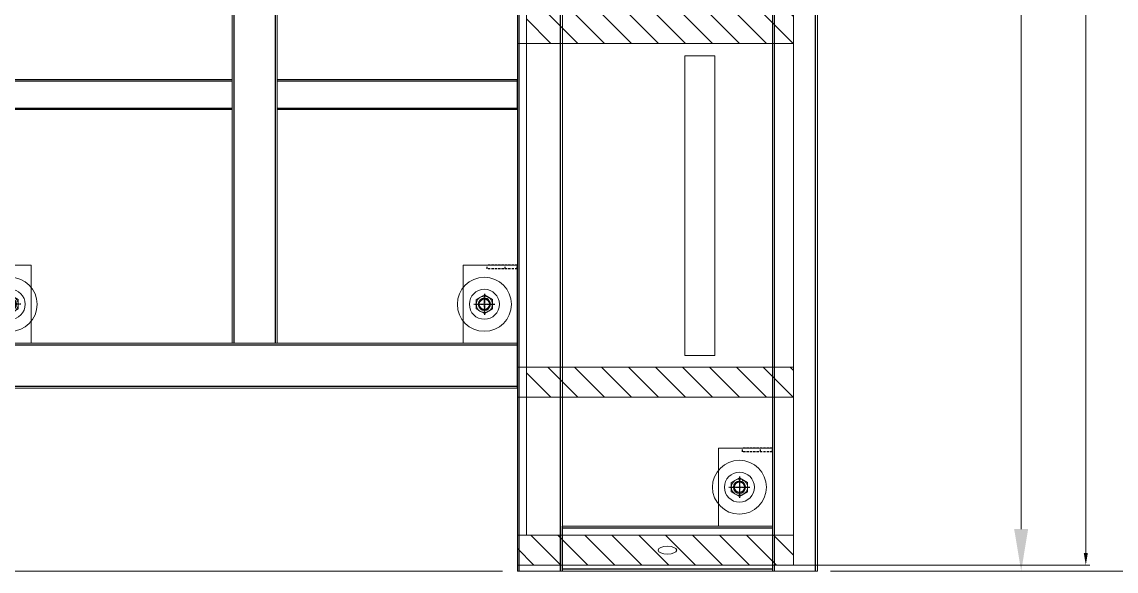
# Model space of a CAD drawing. Header units: millimetres. Extents: x -32759 to 129432, y 390 to 54305.
# Drawn here: x 11302 to 13125, y 23082 to 23998 of the extents above; entities that cross this region are included whole.
import ezdxf

# ---------------------------------------------------------------- set-up
doc = ezdxf.new("R2010")
doc.units = ezdxf.units.MM
for name, pattern in [('AM_ISO08W050', [18, 12, -1.5, 3, -1.5]), ('CENTER', [2, 1.25, -0.25, 0.25, -0.25]), ('DASHED2', [0.375, 0.25, -0.125]), ('HIDDEN', [0.375, 0.25, -0.125])]:
    doc.linetypes.add(name, pattern=pattern)
doc.layers.add('_BODY', color=7, linetype='Continuous', lineweight=13)
for name, color, linetype in [('BOM-UDEF', 3, 'Continuous'), ('CL', 1, 'CENTER'), ('FL', 3, 'Continuous'), ('H', 2, 'HIDDEN'), ('HL', 2, 'HIDDEN'), ('RD', 5, 'Continuous')]:
    doc.layers.add(name, color=color, linetype=linetype)
doc.styles.add('ROAMNS', font='romans.shx', dxfattribs={"width": 0.8, "bigfont": 'whgtxt.shx'})
doc.styles.get("Standard").update_dxf_attribs({"font": 'arial.ttf'})
doc.dimstyles.new('10 한덕_도면칫수', dxfattribs={"dimscale": 10, "dimtxt": 3.3, "dimasz": 2, "dimexe": 0.65, "dimexo": 1.25, "dimgap": 1, "dimtad": 1, "dimdsep": 46, "dimtxsty": 'ROAMNS', "dimcen": 0, "dimclrd": 7, "dimclre": 7, "dimclrt": 2, "dimadec": 0, "dimazin": 2, "dimtp": 0.1, "dimtm": 0.1, "dimtfac": 0.71, "dimtmove": 0, "dimatfit": 3, "dimfxl": 1, "dimlwd": -1, "dimlwe": -1, "dimarcsym": 1})
doc.dimstyles.new('20 작은 한덕_도면칫수', dxfattribs={"dimscale": 20, "dimtxt": 3.3, "dimasz": 3.5, "dimexe": 0.65, "dimexo": 1.25, "dimgap": 1, "dimtad": 1, "dimdec": 0, "dimdsep": 46, "dimtxsty": 'ROAMNS', "dimcen": 0, "dimclrd": 7, "dimclre": 7, "dimclrt": 2, "dimadec": 0, "dimazin": 2, "dimtp": 0.1, "dimtm": 0.1, "dimtfac": 0.71, "dimtdec": 0, "dimtmove": 0, "dimatfit": 3, "dimfxl": 1, "dimlwd": -1, "dimlwe": -1, "dimarcsym": 1})
doc.dimstyles.new('AM_ISO$0', dxfattribs={"dimtxt": 3.5, "dimasz": 3.5, "dimexe": 1, "dimexo": 1, "dimgap": 1.5, "dimtad": 1, "dimdsep": 46, "dimtxsty": 'Standard', "dimcen": 0, "dimclrd": 256, "dimclre": 256, "dimclrt": 2, "dimadec": 0, "dimazin": 2, "dimtp": 0.1, "dimtm": 0.1, "dimtfac": 0.71, "dimtdec": 3, "dimtmove": 0, "dimatfit": 3, "dimfxl": 1, "dimlwd": -1, "dimlwe": -1, "dimarcsym": 1})

# ---------------------------------------------------------------- blocks, each defined once
blk = doc.blocks.new('*D1577')
at = {"color": 7, "linetype": 'ByBlock', "transparency": 16777216}
for p, q in [((258796.3, 136106.9), (258579.6, 136106.9)), ((258592.6, 136036.9), (258592.6, 135871.9)), ((260446.3, 135801.9), (258579.6, 135801.9))]:
    blk.add_line(p, q, dxfattribs=at)
at = {"color": 7, "transparency": 16777216}
for points in [[(258580.9, 136036.9), (258604.3, 136036.9), (258592.6, 136106.9)], [(258580.9, 135871.9), (258604.3, 135871.9), (258592.6, 135801.9)]]:
    blk.add_solid(points, dxfattribs=at)
at = {"layer": 'Defpoints', "color": 0, "transparency": 16777216}
for p in [(258821.3, 136106.9), (258592.6, 135801.9), (260471.3, 135801.9)]:
    blk.add_point(p, dxfattribs=at)
at = {"color": 2, "transparency": 16777216, "insert": (258539.6, 135954.4), "char_height": 66, "attachment_point": 5, "rotation": 90, "style": 'ROAMNS'}
blk.add_mtext('305', dxfattribs=at)
blk = doc.blocks.new('yiiyik')
at = {"ltscale": 0.5}
for p, q in [((205215.4, 28869.1), (202315.4, 28869.1)), ((202315.4, 28869.1), (202315.4, 28794.1)), ((202315.4, 28794.1), (205215.4, 28794.1))]:
    blk.add_line(p, q, dxfattribs=at)
at = {"layer": 'HL', "ltscale": 3}
for p, q in [((202315.4, 28865.9), (205215.4, 28865.9)), ((202315.4, 28797.3), (205215.4, 28797.3))]:
    blk.add_line(p, q, dxfattribs=at)
blk = doc.blocks.new('teewt')
at = {"ltscale": 0.5}
for p, q in [((202240.4, 31664.6), (202240.4, 31739.6)), ((202240.4, 31739.6), (203815.4, 31739.6)), ((203815.4, 31664.6), (203815.4, 31739.6)), ((203815.4, 31664.6), (202240.4, 31664.6))]:
    blk.add_line(p, q, dxfattribs=at)
at = {"layer": 'HL', "ltscale": 3}
for p, q in [((202240.4, 31736.6), (203815.4, 31736.6)), ((202240.4, 31667.6), (203815.4, 31667.6))]:
    blk.add_line(p, q, dxfattribs=at)
blk = doc.blocks.new('ityio')
at = {"ltscale": 0.5}
for p, q in [((202295.4, 29027.3), (201945.4, 29027.3)), ((201945.4, 29027.3), (201945.4, 28952.3)), ((202295.4, 29027.3), (202295.4, 28952.3)), ((201945.4, 28952.3), (202295.4, 28952.3))]:
    blk.add_line(p, q, dxfattribs=at)
at = {"layer": 'HL', "ltscale": 3}
for p, q in [((201945.4, 29024.1), (202295.4, 29024.1)), ((201945.4, 28955.5), (202295.4, 28955.5))]:
    blk.add_line(p, q, dxfattribs=at)
blk = doc.blocks.new('5ysrgsds')
at = {"color": 1, "linetype": 'AM_ISO08W050'}
for p, q in [((32769.2, -91740.6), (32769.2, -91764.6)), ((32757.2, -91752.6), (32781.2, -91752.6))]:
    blk.add_line(p, q, dxfattribs=at)
at = {"color": 3}
blk.add_circle((32769.2, -91752.6), 8.65, dxfattribs=at)
at = {"color": 1}
blk.add_arc((32769.2, -91752.6), 10, 270, 180, dxfattribs=at)
blk = doc.blocks.new('turwt')
at = {"color": 3}
for p, q in [((209511.7, 17710.9), (209421.7, 17710.9)), ((209421.7, 17710.9), (209421.7, 17580.9)), ((209511.7, 17710.9), (209511.7, 17580.9)), ((209511.7, 17580.9), (209421.7, 17580.9))]:
    blk.add_line(p, q, dxfattribs=at)
blk.add_blockref('5ysrgsds', (176707.5, 109398.5), dxfattribs=at)
blk = doc.blocks.new('6erwt')
at = {"layer": 'H', "ltscale": 15}
for p, q in [((209895, 17670.6), (209895, 17676.6)), ((209895, 17676.6), (209945, 17676.6)), ((209895, 17670.6), (209945, 17670.6)), ((209915, 17670.6), (209915, 17676.6)), ((209945, 17670.6), (209945, 17676.6))]:
    blk.add_line(p, q, dxfattribs=at)
blk = doc.blocks.new('HS_BOM', base_point=(-3113.6, 16316.3))
at = {"layer": 'BOM-UDEF'}
blk.add_circle((-3113.6, 16316.3), 0.25, dxfattribs=at)
blk = doc.blocks.new('rtwewqq')
for p, q in [((210379.6, 17407.1), (210387.4, 17420.6)), ((210387.4, 17420.6), (210403, 17420.6)), ((210403, 17420.6), (210410.8, 17407.1)), ((210387.4, 17393.6), (210379.6, 17407.1)), ((210410.8, 17407.1), (210403, 17393.6)), ((210403, 17393.6), (210387.4, 17393.6))]:
    blk.add_line(p, q)
for radius in [45, 25, 13.5, 8.56]:
    blk.add_circle((210395.2, 17407.1), radius)
at = {"layer": 'CL'}
for p, q in [((210395.2, 17389.5), (210395.2, 17424.6)), ((210412.8, 17407.1), (210377.6, 17407.1))]:
    blk.add_line(p, q, dxfattribs=at)
at = {"layer": 'RD'}
blk.add_circle((210395.2, 17407.1), 10, dxfattribs=at)
at = {"layer": 'BOM-UDEF', "extrusion": (0, 0, -1), "zscale": -1, "rotation": 89.98150622363191}
blk.add_blockref('HS_BOM', (-210406, 17413.1), dxfattribs=at)
blk = doc.blocks.new('rtyewe')
at = {"color": 0, "rotation": 270}
for name, p in [('turwt', (193448.5, 226883.7)), ('6erwt', (193482.7, 227357))]:
    blk.add_blockref(name, p, dxfattribs=at)
at = {"color": 0}
blk.add_blockref('rtwewqq', (699.1, 0), dxfattribs=at)
blk = doc.blocks.new('78E4TWT')
at = {"ltscale": 0.5}
for p, q in [((199299.9, 17897.8), (196019.9, 17897.8)), ((196019.9, 17897.8), (196019.9, 17822.8)), ((196019.9, 17822.8), (199299.9, 17822.8))]:
    blk.add_line(p, q, dxfattribs=at)
at = {"layer": 'HL', "ltscale": 3}
for p, q in [((196019.9, 17894.6), (199299.9, 17894.6)), ((196019.9, 17826), (199299.9, 17826))]:
    blk.add_line(p, q, dxfattribs=at)
blk = doc.blocks.new('TYWERWRW')
at = {"ltscale": 0.5}
for p, q in [((197229.9, 17897.8), (196019.9, 17897.8)), ((196019.9, 17897.8), (196019.9, 17822.8)), ((197229.9, 17897.8), (197229.9, 17822.8)), ((196019.9, 17822.8), (197229.9, 17822.8))]:
    blk.add_line(p, q, dxfattribs=at)
at = {"layer": 'HL', "ltscale": 3}
for p, q in [((196019.9, 17894.6), (197229.9, 17894.6)), ((196019.9, 17826), (197229.9, 17826))]:
    blk.add_line(p, q, dxfattribs=at)
blk = doc.blocks.new('6WRR')
at = {"ltscale": 0.5}
for p, q in [((212221.5, 14888.7), (211796.5, 14888.7)), ((211796.5, 14888.7), (211796.5, 14838.7)), ((212221.5, 14888.7), (212221.5, 14838.7)), ((211796.5, 14838.7), (212221.5, 14838.7))]:
    blk.add_line(p, q, dxfattribs=at)
at = {"layer": 'HL', "ltscale": 3}
for p, q in [((211796.5, 14886.4), (212221.5, 14886.4)), ((211796.5, 14841), (212221.5, 14841))]:
    blk.add_line(p, q, dxfattribs=at)
blk = doc.blocks.new('6WQ3')
at = {"ltscale": 0.5}
for p, q in [((212671.5, 14888.7), (212271.5, 14888.7)), ((212271.5, 14888.7), (212271.5, 14838.7)), ((212671.5, 14888.7), (212671.5, 14838.7)), ((212271.5, 14838.7), (212671.5, 14838.7))]:
    blk.add_line(p, q, dxfattribs=at)
at = {"layer": 'HL', "ltscale": 3}
for p, q in [((212271.5, 14886.4), (212671.5, 14886.4)), ((212271.5, 14841), (212671.5, 14841))]:
    blk.add_line(p, q, dxfattribs=at)
blk = doc.blocks.new('78544')
at = {"color": 0, "rotation": 90}
for name, p in [('teewt', (221658.9, -179671.3)), ('ityio', (218641.6, -179801.3))]:
    blk.add_blockref(name, p, dxfattribs=at)
at = {"color": 0}
for name, p in [('rtyewe', (-21035, 6007)), ('yiiyik', (-12321.1, -5825.1))]:
    blk.add_blockref(name, p, dxfattribs=at)
at = {"rotation": 270}
for name, p in [('6WRR', (175545.6, 235265.6)), ('6WQ3', (175545.6, 235240.6))]:
    blk.add_blockref(name, p, dxfattribs=at)
at = {"color": 0, "xscale": -1, "rotation": 180}
for p in [(-21035, 40031.1), (-21340, 39606.1)]:
    blk.add_blockref('rtyewe', p, dxfattribs=at)
for name, p in [('TYWERWRW', (-6405.6, 4671.2)), ('78E4TWT', (-6405.6, 4246.2))]:
    blk.add_blockref(name, p)
blk = doc.blocks.new('453RR')
for p in [(2234.4, 1662.6), (2234.4, 1237.6)]:
    blk.add_blockref('TYWERWRW', p)
at = {"color": 0, "rotation": 90}
blk.add_blockref('ityio', (227281.6, -182810), dxfattribs=at)
at = {"color": 0, "xscale": -1, "rotation": 270}
blk.add_blockref('ityio', (170437, -182810), dxfattribs=at)
blk = doc.blocks.new('SDFGSDFGS')
at = {"color": 3}
blk.add_circle((338268.5, -35001.9), 3.32, dxfattribs=at)
at = {"layer": 'CL', "color": 1}
for p, q in [((338263.5, -35001.9), (338273.5, -35001.9)), ((338268.5, -34996.9), (338268.5, -35006.9))]:
    blk.add_line(p, q, dxfattribs=at)
at = {"layer": 'FL', "color": 1}
blk.add_arc((338268.5, -35001.9), 4, 270, 180, dxfattribs=at)
blk = doc.blocks.new('t7rtrs')
for p, q in [((226166.8, 12138.8), (226194.5, 12166.5)), ((226446.7, 12166.5), (226446.7, 11706.5)), ((226496.7, 11706.5), (226496.7, 12166.5)), ((227086.9, 11706.5), (227086.9, 12166.5)), ((227316.8, 12166.2), (227317.1, 12166.5)), ((227316.8, 12121.3), (227362, 12166.5)), ((226166.8, 12093.9), (226216.8, 12143.9)), ((227316.8, 12151.5), (226216.8, 12151.5)), ((226446.7, 12110.8), (226487.4, 12151.5)), ((227036.9, 12110.8), (227077.6, 12151.5)), ((227316.8, 12076.4), (227366.8, 12126.4)), ((226446.7, 12065.9), (226496.7, 12115.9)), ((227036.9, 12065.9), (227086.9, 12115.9)), ((226166.8, 12049), (226216.8, 12099)), ((226446.7, 12021), (226496.7, 12071)), ((227036.9, 12021), (227086.9, 12071)), ((227316.8, 12031.5), (227366.8, 12081.5)), ((226166.8, 12004.1), (226216.8, 12054.1)), ((227325, 11994.9), (227366.8, 12036.6)), ((226446.7, 11976.1), (226496.7, 12026.1)), ((227036.9, 11976.1), (227086.9, 12026.1)), ((226166.8, 11959.2), (226216.8, 12009.2)), ((226446.7, 11931.2), (226496.7, 11981.2)), ((227036.9, 11931.2), (227086.9, 11981.2)), ((227316.8, 11992), (227086.9, 11992)), ((227316.8, 11941.7), (227366.8, 11991.7)), ((226166.8, 11914.3), (226216.8, 11964.3)), ((227316.8, 11896.8), (227366.8, 11946.8)), ((226446.7, 11886.3), (226496.7, 11936.3)), ((227036.9, 11886.3), (227086.9, 11936.3)), ((227316.8, 11941.9), (227086.9, 11941.9)), ((226166.8, 11869.4), (226216.8, 11919.4)), ((226446.7, 11841.4), (226496.7, 11891.4)), ((227036.9, 11841.4), (227086.9, 11891.4)), ((227316.8, 11851.9), (227366.8, 11901.9)), ((226166.8, 11824.5), (226216.8, 11874.5)), ((227334, 11824.2), (227366.8, 11857)), ((226446.7, 11796.5), (226496.7, 11846.5)), ((227036.9, 11796.5), (227086.9, 11846.5)), ((226166.8, 11779.6), (226216.8, 11829.6)), ((226446.7, 11751.6), (226496.7, 11801.6)), ((227036.9, 11751.6), (227086.9, 11801.6)), ((226166.8, 11734.7), (226216.8, 11784.7)), ((226446.7, 11706.7), (226496.7, 11756.7)), ((227036.9, 11706.7), (227086.9, 11756.7)), ((226183.5, 11706.5), (226216.8, 11739.7)), ((226491.4, 11706.5), (226496.7, 11711.8)), ((227081.6, 11706.5), (227086.9, 11711.8))]:
    blk.add_line(p, q)
at = {"color": 0}
for p, q in [((226166.8, 12166.5), (227366.8, 12166.5)), ((226166.8, 12166.5), (226166.8, 11666.5)), ((226216.8, 11706.5), (226216.8, 12166.5)), ((226446.7, 11706.5), (226446.7, 12166.5)), ((227036.9, 11706.5), (227036.9, 12166.5)), ((227187.2, 12016.5), (227187.2, 12166.5)), ((227297.2, 12166.5), (227187.2, 12166.5)), ((227297.2, 12016.5), (227297.2, 12166.5)), ((227316.8, 11706.5), (227316.8, 12166.5)), ((227366.8, 11666.5), (227366.8, 12166.5)), ((227297.2, 12016.5), (227187.2, 12016.5)), ((226166.8, 11706.5), (227366.8, 11706.5)), ((226166.8, 11666.5), (227366.8, 11666.5))]:
    blk.add_line(p, q, dxfattribs=at)
at = {"linetype": 'DASHED2'}
blk.add_line((227316.8, 12166.5), (227316.8, 12151.5), dxfattribs=at)
at = {"color": 1}
for p, q in [((227202.2, 12030.5), (227202.2, 12150.5)), ((227282.2, 12150.5), (227202.2, 12150.5)), ((227202.2, 12150.5), (227282.2, 12030.5)), ((227202.2, 12030.5), (227282.2, 12150.5)), ((227282.2, 12030.5), (227282.2, 12150.5)), ((227282.2, 12030.5), (227202.2, 12030.5)), ((227242.2, 11804.2), (227242.2, 11844.2)), ((227086.9, 11824.2), (227343.4, 11824.2)), ((227222.2, 11824.2), (227262.2, 11824.2))]:
    blk.add_line(p, q, dxfattribs=at)
blk.add_lwpolyline([(227086.9, 11941.9), (227316.8, 11941.9), (227316.8, 11706.5), (227086.9, 11706.5)], close=True, dxfattribs=at)
at = {"color": 0}
blk.add_lwpolyline([(226516.2, 11887.6), (227016, 11887.6), (227016, 11837.5), (226516.2, 11837.5)], close=True, dxfattribs=at)
for centre, radius in [((227197.2, 12158.7), 3), ((227288.4, 12158.7), 3), ((227197.2, 12026.5), 3), ((227288.4, 12026.5), 3), ((227242.2, 11824.2), 20)]:
    blk.add_circle(centre, radius)
at = {"color": 1, "linetype": 'CENTER', "ltscale": 5}
blk.add_circle((227242.2, 11824.2), 45, dxfattribs=at)
for centre in [(226191.8, 11916.5), (227341.8, 11916.5)]:
    blk.add_ellipse(centre, major_axis=(0, 15.5), ratio=0.41936)
at = {"color": 3}
blk.add_blockref('SDFGSDFGS', (-111026.4, 46871.1), dxfattribs=at)
for p, rotation in [((27756.4, -263601.5), 59.99999999999949), ((88459.4, 322296.8), 300.0000000000005), ((366025, -298648.4), 120.0000000000005), ((426727.9, 287249.9), 239.9999999999995), ((565510.7, -23222.7), 180)]:
    blk.add_blockref('SDFGSDFGS', p, dxfattribs=dict(at, rotation=rotation))
blk = doc.blocks.new('*D1754')
at = {"color": 7, "linetype": 'ByBlock', "transparency": 16777216}
for p, q in [((263256.3, 135998.1), (263256.3, 134996.2)), ((260971.3, 135776.9), (260971.3, 134996.2)), ((261041.3, 135009.2), (263186.3, 135009.2))]:
    blk.add_line(p, q, dxfattribs=at)
at = {"color": 7, "transparency": 16777216}
for points in [[(261041.3, 135020.9), (261041.3, 134997.6), (260971.3, 135009.2)], [(263186.3, 135020.9), (263186.3, 134997.6), (263256.3, 135009.2)]]:
    blk.add_solid(points, dxfattribs=at)
at = {"layer": 'Defpoints', "color": 0, "transparency": 16777216}
for p in [(263256.3, 136023.1), (260971.3, 135801.9), (263256.3, 135009.2)]:
    blk.add_point(p, dxfattribs=at)
at = {"color": 2, "transparency": 16777216, "insert": (262113.8, 135062.2), "char_height": 66, "attachment_point": 5, "style": 'ROAMNS'}
blk.add_mtext('2285', dxfattribs=at)
blk = doc.blocks.new('*D1585')
at = {"color": 7, "linetype": 'ByBlock', "transparency": 16777216}
for p, q in [((267161.3, 135998.1), (267161.3, 134768.3)), ((260971.3, 135776.9), (260971.3, 134768.3)), ((261041.3, 134781.3), (267091.3, 134781.3))]:
    blk.add_line(p, q, dxfattribs=at)
at = {"color": 7, "transparency": 16777216}
for points in [[(261041.3, 134792.9), (261041.3, 134769.6), (260971.3, 134781.3)], [(267091.3, 134792.9), (267091.3, 134769.6), (267161.3, 134781.3)]]:
    blk.add_solid(points, dxfattribs=at)
at = {"layer": 'Defpoints', "color": 0, "transparency": 16777216}
for p in [(267161.3, 136023.1), (260971.3, 135801.9), (267161.3, 134781.3)]:
    blk.add_point(p, dxfattribs=at)
at = {"color": 2, "transparency": 16777216, "insert": (264066.3, 134834.3), "char_height": 66, "attachment_point": 5, "style": 'ROAMNS'}
blk.add_mtext('6190', dxfattribs=at)
blk = doc.blocks.new('*D1726')
at = {"color": 7, "linetype": 'ByBlock', "transparency": 16777216}
for p, q in [((263231.3, 136023.1), (261765.2, 136023.1)), ((261778.2, 135953.1), (261778.2, 135871.9)), ((260996.3, 135801.9), (261791.2, 135801.9))]:
    blk.add_line(p, q, dxfattribs=at)
at = {"color": 7, "transparency": 16777216}
for points in [[(261766.5, 135953.1), (261789.8, 135953.1), (261778.2, 136023.1)], [(261766.5, 135871.9), (261789.8, 135871.9), (261778.2, 135801.9)]]:
    blk.add_solid(points, dxfattribs=at)
at = {"layer": 'Defpoints', "color": 0, "transparency": 16777216}
for p in [(263256.3, 136023.1), (260971.3, 135801.9), (261778.2, 135801.9)]:
    blk.add_point(p, dxfattribs=at)
at = {"color": 2, "transparency": 16777216, "insert": (261725.2, 135912.5), "char_height": 66, "attachment_point": 5, "rotation": 90, "style": 'ROAMNS'}
blk.add_mtext('221', dxfattribs=at)
blk = doc.blocks.new('*D1504')
at = {"color": 7, "linetype": 'ByBlock', "transparency": 16777216}
for p, q in [((261009.3, 139084.9), (261323.8, 139084.9)), ((261310.8, 135871.9), (261310.8, 139014.9)), ((260993.1, 135801.9), (261323.8, 135801.9))]:
    blk.add_line(p, q, dxfattribs=at)
at = {"color": 7, "transparency": 16777216}
for points in [[(261299.1, 139014.9), (261322.4, 139014.9), (261310.8, 139084.9)], [(261299.1, 135871.9), (261322.4, 135871.9), (261310.8, 135801.9)]]:
    blk.add_solid(points, dxfattribs=at)
at = {"layer": 'Defpoints', "color": 0, "transparency": 16777216}
for p in [(260984.3, 139084.9), (261310.8, 139084.9), (260968.1, 135801.9)]:
    blk.add_point(p, dxfattribs=at)
at = {"color": 2, "transparency": 16777216, "insert": (261257.8, 137443.4), "char_height": 66, "attachment_point": 5, "rotation": 90, "style": 'ROAMNS'}
blk.add_mtext('3283', dxfattribs=at)
blk = doc.blocks.new('*D1529')
at = {"color": 7, "linetype": 'ByBlock', "transparency": 16777216}
for p, q in [((260959.3, 139542.8), (261425, 139542.8)), ((261418.5, 139522.8), (261418.5, 135831.9)), ((260736, 135811.9), (261425, 135811.9))]:
    blk.add_line(p, q, dxfattribs=at)
at = {"color": 7, "transparency": 16777216}
for points in [[(261415.1, 139522.8), (261421.8, 139522.8), (261418.5, 139542.8)], [(261415.1, 135831.9), (261421.8, 135831.9), (261418.5, 135811.9)]]:
    blk.add_solid(points, dxfattribs=at)
at = {"layer": 'Defpoints', "color": 0, "transparency": 16777216}
for p in [(260946.8, 139542.8), (260723.5, 135811.9), (261418.5, 135811.9)]:
    blk.add_point(p, dxfattribs=at)
at = {"color": 2, "transparency": 16777216, "insert": (261392, 137677.3), "char_height": 33, "attachment_point": 5, "rotation": 90, "style": 'ROAMNS'}
blk.add_mtext('3730.9', dxfattribs=at)
blk = doc.blocks.new('*D1346')
at = {"linetype": 'ByBlock', "ltscale": 0.5, "transparency": 16777216}
for p, q in [((97795.9, 11020), (97795.9, 11065.9)), ((97799.4, 11064.9), (98302.4, 11064.9)), ((98305.9, 11020), (98305.9, 11065.9))]:
    blk.add_line(p, q, dxfattribs=at)
at = {"ltscale": 0.5, "transparency": 16777216}
for points in [[(97799.4, 11064.3), (97799.4, 11065.5), (97795.9, 11064.9)], [(98302.4, 11064.3), (98302.4, 11065.5), (98305.9, 11064.9)]]:
    blk.add_solid(points, dxfattribs=at)
at = {"layer": 'Defpoints', "color": 0, "ltscale": 0.5, "transparency": 16777216}
for p in [(98305.9, 11064.9), (97795.9, 11019), (98305.9, 11019)]:
    blk.add_point(p, dxfattribs=at)
at = {"color": 2, "ltscale": 0.5, "transparency": 16777216, "insert": (98050.9, 11061.6), "char_height": 3.5, "attachment_point": 5, "rotation": 180}
blk.add_mtext('510', dxfattribs=at)
blk = doc.blocks.new('*D1347')
at = {"linetype": 'ByBlock', "ltscale": 0.5, "transparency": 16777216}
for p, q in [((97795.9, 10985.2), (97795.9, 11000.1)), ((97868.4, 10999.1), (97799.4, 10999.1)), ((97871.9, 10895.3), (97871.9, 11000.1))]:
    blk.add_line(p, q, dxfattribs=at)
at = {"ltscale": 0.5, "transparency": 16777216}
for points in [[(97799.4, 10998.6), (97799.4, 10999.7), (97795.9, 10999.1)], [(97868.4, 10998.6), (97868.4, 10999.7), (97871.9, 10999.1)]]:
    blk.add_solid(points, dxfattribs=at)
at = {"layer": 'Defpoints', "color": 0, "ltscale": 0.5, "transparency": 16777216}
for p in [(97795.9, 10999.1), (97795.9, 10984.2), (97871.9, 10894.3)]:
    blk.add_point(p, dxfattribs=at)
at = {"color": 2, "ltscale": 0.5, "transparency": 16777216, "insert": (97833.9, 10995.9), "char_height": 3.5, "attachment_point": 5, "rotation": 180}
blk.add_mtext('76', dxfattribs=at)
blk = doc.blocks.new('sdfgsdfgcxvxbxcv')
at = {"rotation": 90}
for name, p in [('78544', (283040.327, -53812.435)), ('453RR', (280031.716, -62452.383))]:
    blk.add_blockref(name, p, dxfattribs=at)
at = {"color": 0, "rotation": 90}
blk.add_blockref('t7rtrs', (272637.77, -90354.92), dxfattribs=at)
for base, p1, p2, dimstyle, picture, middle in [((261418.465, 135811.875), (260946.774, 139542.775), (260723.514, 135811.875), '10 한덕_도면칫수', '*D1529', (261391.965, 137677.325)), ((261310.758, 139084.875), (260968.074, 135801.875), (260984.274, 139084.875), '20 작은 한덕_도면칫수', '*D1504', (261257.758, 137443.375)), ((258592.594, 135801.875), (258821.274, 136106.875), (260471.274, 135801.875), '20 작은 한덕_도면칫수', '*D1577', (258539.594, 135954.375)), ((261778.172, 135801.875), (263256.277, 136023.129), (260971.274, 135801.875), '20 작은 한덕_도면칫수', '*D1726', (261725.172, 135912.502))]:
    dim = blk.add_linear_dim(base=base, p1=p1, p2=p2, angle=90, dimstyle=dimstyle)
    dim.commit()
    dim.dimension.update_dxf_attribs({"geometry": picture, "text_midpoint": middle})
for base, p2, picture, middle in [((263256.277, 135009.242), (263256.277, 136023.129), '*D1754', (262113.776, 135062.242)), ((267161.277, 134781.263), (267161.277, 136023.129), '*D1585', (264066.276, 134834.263))]:
    dim = blk.add_linear_dim(base=base, p1=(260971.274, 135801.875), p2=p2, dimstyle='20 작은 한덕_도면칫수', override={"dimtfill": 0})
    dim.commit()
    dim.dimension.update_dxf_attribs({"geometry": picture, "text_midpoint": middle})
blk = doc.blocks.new('y8e5ey')
at = {"ltscale": 0.5}
for base, p1, p2, picture, middle in [((98305.895, 11064.885), (97795.895, 11018.96), (98305.895, 11018.96), '*D1346', (98050.895, 11061.598)), ((97795.895, 10999.148), (97871.895, 10894.349), (97795.895, 10984.17), '*D1347', (97833.895, 10995.861))]:
    dim = blk.add_linear_dim(base=base, p1=p1, p2=p2, angle=180, dimstyle='AM_ISO$0', dxfattribs=at)
    dim.commit()
    dim.dimension.update_dxf_attribs({"geometry": picture, "text_midpoint": middle})
blk = doc.blocks.new('2')
at = {"color": 6, "xscale": -1}
blk.add_blockref('y8e5ey', (121155.752, -6800.077), dxfattribs=at)
blk = doc.blocks.new('dfsgxcvbxcbxcvbxcbv')
blk.add_blockref('2', (329352.025, 132259.335))

msp = doc.modelspace()

# ---------------------------------------------------------------- block references
at = {"layer": '_BODY'}
for name in ['sdfgsdfgcxvxbxcv', 'dfsgxcvbxcbxcvbxcbv']:
    msp.add_blockref(name, (-248343.9, -112720), dxfattribs=at)

doc.saveas('drawing.dxf')
